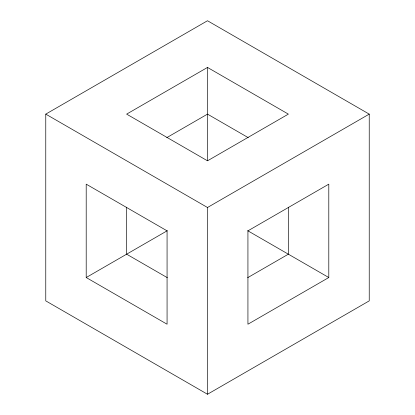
<?xml version="1.0" encoding="UTF-8"?>
<svg xmlns="http://www.w3.org/2000/svg" width="415" height="415" viewBox="0 0 415 415"><rect width="100%" height="100%" fill="white"/><g stroke="black" fill="none" stroke-linecap="round" stroke-linejoin="round"><path stroke-width="0.62" d="M45.769 114.125L207.5 20.75L369.231 114.125L369.231 300.875L207.5 394.25L45.769 300.875L45.769 114.125L207.5 207.5L369.231 114.125M207.5 67.438L126.637 114.125L207.5 160.812L288.363 114.125L207.5 67.438L207.5 160.491M166.788 137.63L207.5 114.125L248.212 137.63M86.201 277.531L167.069 324.219L167.069 230.844L86.201 184.156L86.201 277.531L167.349 230.683M247.651 277.692L288.363 254.188L288.363 207.178M328.799 277.531L247.931 324.219L247.931 230.844L328.799 184.156L328.799 277.531L247.651 230.683M167.349 277.692L126.637 254.188L126.637 207.178M207.5 207.5L207.5 394.25"/></g></svg>
